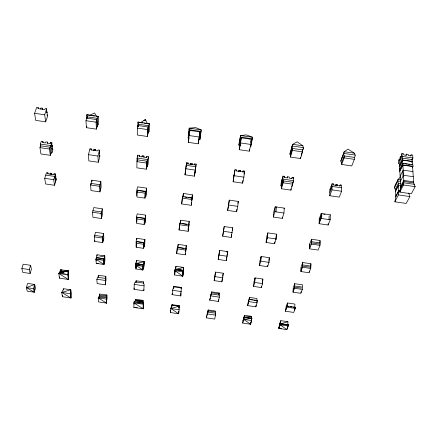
<?xml version="1.0" encoding="UTF-8"?>
<svg xmlns="http://www.w3.org/2000/svg" width="437" height="437" viewBox="0 0 437 437"><rect width="100%" height="100%" fill="white"/><g stroke="black" fill="none" stroke-linecap="round" stroke-linejoin="round"><path stroke-width="0.66" d="M341.668 164.47L344.176 157.872L344.187 155.905L343.69 154.332L344.181 151.715L347.983 149.11L354.38 153.185L355.188 155.069L355.199 155.987L354.369 157.375L354.385 159.341L351.752 165.923L341.668 164.47L341.679 162.509L344.187 155.905L354.369 157.375M331.164 188.91L330.203 188.768L329.869 189.658L329.755 195.743L339.276 197.12L341.619 191.264L341.658 185.141L340.199 184.927L339.844 185.834M340.199 184.927L340.194 185.944L333.535 184.982L333.546 183.966L332.093 183.758L331.137 187.255L331.159 186.238L332.12 186.381M354.38 153.185L344.181 151.715L340.876 160.892L340.871 161.799L341.679 162.509M142.877 302.896L142.735 301.546L135.617 300.503L135.847 299.334L142.954 300.383L142.735 301.546L143.533 303.07L143.156 308.779L133.826 307.408L134.11 301.688L135.617 300.503L142.954 300.383L142.883 302.688M143.992 289.551L143.762 290.747L134.022 289.316L134.317 283.16L135.896 281.98L136.131 280.783L143.555 281.876L143.494 283.755M337.648 185.578L337.659 184.561L336.091 184.338L335.742 185.244M336.075 185.348L336.091 184.338M146.712 167.355L147.542 166.481L147.772 159.581L137.098 158.041L137.365 159.822L136.95 161.679L136.863 167.841L146.319 169.206L146.903 161.204L147.772 159.581L148.389 156.686L146.766 156.457L146.532 157.555L143.702 157.145L143.937 156.047L142.194 155.796L141.954 156.894L139.119 156.484L139.365 155.386L137.742 155.151L137.098 158.041L137.054 161.182M148.176 132.591L149.197 131.603L149.465 123.709L147.411 123.638L145.286 119.492L140.556 122.655L137.977 122.06L138.31 124.228L137.404 128.112L137.311 135.028L147.324 136.47L148.176 132.591L148.394 125.676L149.465 123.709L137.977 122.06L137.912 126.67M143.107 268.526L142.823 269.979L135.88 268.957L136.169 267.51L135.776 267.657L135.836 263.544L136.448 260.528L144.21 261.665L144.073 265.789L143.489 268.788L143.107 268.526L143.216 264.838L143.62 264.685L144.21 261.665L135.836 263.544L136.115 266.849M136.087 245.938L136.147 241.421L136.792 238.329L144.926 239.514L144.778 244.037L144.166 247.118L144.308 242.611L144.926 239.514M136.426 222.04L136.497 217.052L137.169 213.884L145.718 215.124L145.554 220.117L144.915 223.274L145.073 218.303L145.718 215.124M136.803 195.612L136.879 190.084L137.589 186.834L146.592 188.139L146.411 193.673L145.74 196.912L145.914 191.395L146.592 188.139M137.338 161.674L137.365 159.822L146.903 161.204L146.319 169.206M135.88 268.957L136.229 263.811L135.836 263.544L143.62 264.685L143.489 268.788L143.216 264.838L136.229 263.811L143.62 264.685M136.191 247.26L136.562 241.71L143.888 242.781L143.762 246.834L143.467 248.325L136.191 247.26L136.562 241.71M136.606 218.904L136.541 223.378L144.183 224.492L144.625 218.495L136.928 217.369L136.606 218.904L144.314 220.03L144.183 224.492M136.994 192.007L136.923 196.967L144.969 198.136L145.445 191.608L137.338 190.434L136.994 192.007L145.117 193.181L144.969 198.136M137.42 161.532L137.442 160.303M137.988 126.796L138.005 125.534L148.105 126.987L147.886 133.897M137.731 156.217L137.742 155.151M136.863 221.849L136.928 217.369M137.305 192.296L137.338 190.434M138.272 126.746L138.31 124.228L148.394 125.676L147.537 129.571L147.324 136.47M135.831 300.492L135.847 299.334M136.104 282.673L136.131 280.783M136.42 262.298L136.448 260.528M136.77 239.623L136.792 238.329M329.755 195.743L331.994 189.871L332.093 183.758M139.348 156.451L139.365 155.386M330.219 219.756L330.306 214.78L321.244 213.464L319.25 218.751L319.108 223.695L328.121 225.006L330.219 219.756L321.113 218.434L319.108 223.695M328.121 225.006L328.149 223.766M329.045 219.587L329.116 215.851M330.203 188.768L330.186 189.778L331.159 186.238M96.326 260.834L95.938 259.201L103.951 264.489L104.984 260.064L104.765 255.896L97.014 254.76L95.938 259.201L96.238 263.358L103.951 264.489L104.061 258.895L96.287 257.754L96.375 258.944M142.167 156.861L142.194 155.796M143.91 157.112L143.937 156.047M321.736 217.271L321.829 213.551M319.895 244.441L319.993 240.809M319.988 245.348L320.119 240.503L311.515 239.252L309.718 244.015L309.538 248.833L318.092 250.079L319.988 245.348L311.346 244.092L309.538 248.833M321.113 218.434L321.244 213.464M142.932 266.297L135.929 265.27L142.823 269.979L143.216 264.838L135.929 265.27L136.109 266.947M143.467 248.325L143.888 242.781M146.734 157.517L146.766 156.457M142.697 302.699L142.735 301.546L134.11 301.688L143.533 303.07L143.156 308.779L133.875 302.857L133.946 304.212M143.156 308.779L143.533 303.07L133.875 302.857L143.309 304.245M143.762 290.747L144.161 284.602L143.325 283.072L143.555 281.876M148.389 156.686L148.154 163.602L147.542 166.481M311.27 243.185L311.401 239.558M311.346 244.092L311.515 239.252M310.674 267.553L310.909 263.74L302.726 262.544L301.093 266.865L300.885 271.552L309.03 272.743L310.745 268.46L310.909 263.74M309.767 248.227L309.904 244.605M309.249 272.196L309.292 271.016M175.139 270.377L175.188 269.165L183.513 270.383L182.764 276.173L174.505 274.966L175.188 269.165L178.684 269.82M302.355 289.431L302.551 284.842L294.746 283.7L293.26 287.633L293.025 292.189L300.798 293.331L302.355 289.431L294.516 288.283L293.025 292.189M301.093 271L301.251 267.482M300.995 292.828L301.044 291.687M302.464 266.357L302.617 262.828M300.885 271.552L302.519 267.258L302.726 262.544M106.83 295.068L106.617 303.114L98.489 301.918L98.199 297.903L99.265 296.024L99.729 294.025L106.83 295.068L107.01 298.569L106.568 300.563L106.377 297.073L106.83 295.068L99.265 296.024L99.346 297.193M302.524 151.879L302.623 149.924L303.464 148.542L302.857 145.772L297.144 141.801L292.675 144.308L289.846 154.452L290.556 155.146L290.436 157.085L300.503 158.538L302.524 151.879L292.337 150.415L290.436 157.085M295.325 308.38L295.379 307.255L286.852 306.004L285.246 311.193L293.697 312.433L295.325 308.38L286.792 307.124L285.246 311.193M178.924 307.408L179.132 305.703L172.014 304.655L170.709 308.522L170.304 312.537L178.662 313.771L178.793 311.259M178.952 308.118L179.132 305.703L171.927 305.184L171.386 307.637M293.216 291.692L293.391 288.267M300.503 158.538L300.569 157.244M294.472 287.388L294.647 283.952M294.516 288.283L294.746 283.7M399.833 192.127L403.482 184.977L403.837 181.47L402.881 165.115L412.572 166.508L413.697 182.89L415.15 186.659L411.343 193.793L399.833 192.127L400.74 187.566L403.837 181.47L413.697 182.89M280.188 323.604L279.352 327.193L279.554 323.954L280.8 320.654L287.945 321.703L287.77 324.964L288.354 324.806L288.294 325.898L286.803 329.618L278.708 328.427L280.188 323.604L288.354 324.806L286.803 329.618L280.122 324.696L280.188 323.604L281.892 324.057M183.163 271.694L182.764 276.173L174.947 270.634L174.505 274.966M286.792 307.124L286.852 306.004M293.517 307.249L294.762 307.429L294.926 304.081L287.464 302.988L287.278 306.332L288.524 306.512M34.272 292.206L34.714 284.465L27.635 283.422L26.373 287.595L27.22 291.168L34.272 292.206L35.49 288.043L34.714 284.465L26.373 287.595L34.272 292.206L33.485 288.644L34.714 284.465M292.118 177.449L292.053 178.575L289.207 178.165L289.278 177.034L287.519 176.783L287.448 177.908L284.602 177.498L284.678 176.373L283.05 176.138L282.848 179.099L283.231 180.902L281.537 186.856L281.406 188.751L290.911 190.122C292.074 185.96 293.462 181.95 293.746 177.684L292.118 177.449L291.812 178.476M285.918 309.909L286.104 306.583L287.464 302.988M292.337 150.415L292.036 145.985L303.507 147.635L301.219 155.179M290.911 190.122L290.982 188.86M279.554 323.954L280.598 323.904L280.8 320.654M70.941 297.963L71.226 293.303L70.75 289.764L63.66 288.72L61.732 292.435L62.404 296.707L70.941 297.963L70.75 289.764L61.732 292.435L70.941 297.963L70.352 293.702L70.75 289.764M68.396 279.472L68.702 274.671L68.183 270.814L60.781 269.727L58.76 273.513L59.492 278.167L68.396 279.472L68.183 270.814L62.294 271.208L60.781 269.727L60.295 272.617L58.76 273.513L68.396 279.472L67.757 274.835L68.183 270.814L60.448 272.131L60.295 272.617L67.757 274.835L58.76 273.513L68.183 270.814L60.295 272.617M283.946 213.043L284.263 208.105L275.217 206.788L273.704 212.142L273.333 217.052L282.329 218.358L283.946 213.043L274.851 211.721L273.333 217.052M282.329 218.358L282.411 217.129M96.287 257.754L104.765 255.896L104.29 263.047L104.061 258.895L95.938 259.201L103.722 260.343L103.951 264.489M281.406 188.751L283.1 182.803L283.231 180.902L292.817 182.289M281.537 186.856L280.958 185.774L281.166 182.83L283.05 176.138M281.87 181.175L282.253 178.957L282.176 180.077M275.884 239.58L276.413 234.145L267.826 232.894L266.461 237.717L266.078 242.497L274.622 243.742L276.075 238.957L276.413 234.145M142.812 302.36L142.954 300.383M276.026 211.896L276.381 206.958M274.66 243.147L274.747 241.951M274.851 211.721L275.217 206.788M268.793 262.921L268.875 261.834M268.968 260.638L269.318 257.672L261.146 256.475L259.911 260.851L259.518 265.505L267.646 266.696L268.963 262.358L269.318 257.672M142.823 269.979L143.216 264.838M267.646 266.696L267.75 265.363M267.269 238.323L267.646 233.522M266.078 242.497L267.444 237.701L267.826 232.894M261.315 287.546L262.511 283.597L262.877 279.035L255.082 277.894L253.957 281.876L253.553 286.41L261.315 287.546L261.419 286.246M262.358 284.11L262.724 279.549M256.825 300.623L257.005 298.52L249.554 297.428L247.894 303.289L247.681 305.61L255.863 306.812L256.011 305.07M255.863 306.812L257.076 302.83L257.273 300.492L249.03 299.285L248.817 301.617L247.681 305.61M260.594 261.725L260.987 257.049M259.518 265.505L260.758 261.157L261.146 256.475M250.554 324.221L251.865 318.294L243.977 317.131L243.759 319.403L250.554 324.221L251.668 320.567L251.625 316.361L244.485 315.312L242.934 320.807L242.721 323.069L250.554 324.221L250.707 322.522M254.536 282.963L254.935 278.413M253.553 286.41L254.684 282.449L255.082 277.894M171.817 306.342L171.927 305.184L179.05 306.233L179.148 309.762L178.662 313.771L170.709 308.522L179.05 306.233M249.363 299.531L249.554 297.428M248.522 301.066L248.331 303.158L248.844 301.344M243.414 320.015L244.043 317.792M244.485 315.312L244.294 317.36L251.865 318.294L251.493 319.518M408.661 193.017L409.895 196.557L406.219 203.445L394.89 201.812L398.418 194.897L398.784 191.029L398.342 183.376L397.812 180.994L398.112 179.312L400.554 176.985M143.489 268.788L144.21 261.665M181.317 287.415L180.82 295.931L172.096 294.647L172.533 290.272L173.888 286.322L181.317 287.415L181.169 288.655M198.638 139.294L199.944 139.485L201.173 129.882L195.678 127.593L189.248 128.167L188.167 137.786L188.975 130.871M189.112 129.516L189.248 128.167L201.173 129.882L199.944 139.485M176.674 253.553L177.406 247.287L186.135 248.566L185.326 254.82L176.674 253.553L177.406 247.287M179.055 229.988L179.842 223.192L189.019 224.525L188.145 231.315L179.055 229.988L179.842 223.192M181.688 203.932L182.546 196.519L192.209 197.917L191.259 205.319L181.688 203.932L182.546 196.519M175.188 269.165L174.745 273.507L175.024 273.409M195.497 169.299L194.427 176.166L184.96 174.795L186.599 162.744L188.047 162.952L187.948 163.891L186.506 163.684L186.599 162.744M188.26 142.369L189.838 130.445L199.933 131.898L198.289 143.811L188.26 142.369L189.024 137.934M177.537 248.757L178.181 244.37L186.326 245.556L185.949 248.751M185.67 170.091L186.157 165.344L195.694 166.721L194.968 172.812M171.839 306.37L172.014 304.655L173.128 305.397M173.631 288.813L173.888 286.322M175.636 269.225L175.936 266.308L183.709 267.449L183.289 270.935M177.854 247.571L178.181 244.37M180.399 222.679L180.65 220.21L189.216 221.455L188.118 229.567L188.342 227.726M183.016 197.131L183.387 193.476L192.406 194.782L191.75 200.25M189.325 135.432L189.456 134.186M189.582 132.935L189.838 130.445M186.233 166.322L186.506 163.684M250.767 144.428L251.308 139.288L241.197 137.83L239.301 149.722L249.347 151.169L250.767 144.428L240.596 142.965L239.301 149.722M238.87 145.089L240.574 135.546L252.515 137.262L250.674 146.788L252.515 137.262L246.353 134.88L240.574 135.546L238.87 145.089L240.181 145.275M249.347 151.169L249.554 149.246M190.576 163.318L190.472 164.257L192.034 164.481L192.138 163.542L190.576 163.318L190.412 164.307M233.855 175.783L233.139 181.765L242.628 183.141L242.917 180.476M244.349 172.041L242.901 171.828L243.092 170.905L244.545 171.113L244.015 174.112M242.628 183.141L243.89 177.138L244.545 171.113M237.75 206.34L238.296 201.435L229.267 200.13L227.633 210.416L236.619 211.721L237.75 206.34L228.671 205.024L227.633 210.416M243.092 170.905L242.983 171.899L236.346 170.943L236.461 169.944L235.013 169.736L233.91 175.86L234.03 174.871M240.448 171.533L240.558 170.539L238.995 170.31L238.81 171.238M236.619 211.721L236.892 209.279M231.211 237.422L232.779 227.792L224.203 226.546L222.684 236.177L231.211 237.422L231.555 234.451M238.881 171.309L238.995 170.31M226.328 260.66L227.792 251.608L219.631 250.417L218.205 259.469L226.328 260.66L226.716 257.349M240.596 142.965L241.197 137.83M194.558 164.847L194.667 163.908L196.115 164.121L195.65 167.671M222.728 277.768L223.263 273.234L215.479 272.098L214.141 280.636L221.887 281.767L222.728 277.768L214.911 276.626L214.141 280.636M182.912 273.191L183.07 271.836M185.534 251.22L185.687 249.948M188.56 225.88L189.216 221.455M191.231 203.511L191.373 202.304M191.592 200.485L191.81 198.666M194.427 176.166L196.115 164.121M198.289 143.811L199.933 131.898M195.339 170.288L195.809 166.683M211.694 291.872L209.711 300.17L218.424 301.448L219.336 297.149L219.134 292.965L211.694 291.872L211.104 294.942M234.407 173.276L234.527 172.276M233.139 181.765L235.013 169.736M221.887 281.767L222.346 277.905M208.225 309.98L206.346 317.841L214.693 319.07L215.528 315.121L215.354 311.029L208.225 309.98L207.58 313.362M228.671 205.024L229.267 200.13M222.684 236.177L224.203 226.546M178.968 307.02L179.132 305.703M218.205 259.469L219.631 250.417M214.911 276.626L215.479 272.098M182.764 276.173L183.513 270.383L175.439 269.345L175.936 266.308M182.923 273.251L183.709 267.449L175.439 269.345M60.448 272.131L63.622 272.005L61.803 272.835L61.956 272.355L60.448 272.131L60.781 269.727L62.114 271.787L63.622 272.005L63.802 271.432L62.294 271.208L62.114 271.787M59.492 278.167L59.689 276.867M62.404 296.707L62.611 295.374M63.447 290.048L63.66 288.72M185.84 248.675L186.326 245.556M185.501 251.887L185.796 250.03M186.135 248.566L185.894 250.073L177.154 248.795M185.326 254.82L185.561 253.318M179.984 270.011L183.234 270.487L183.709 267.449M182.841 273.933L183.223 271.519M183.513 270.383L183.283 271.852L174.947 270.634L183.513 270.383L183.234 270.487M192.209 197.917L191.958 199.507L182.278 198.103M191.259 205.319L191.51 203.74M189.019 224.525L188.773 226.071L179.585 224.738M188.145 231.315L188.385 229.775M192.406 194.782L191.881 198.059L188.003 197.497M194.667 163.908L194.503 164.896L187.883 163.941L188.047 162.952M191.974 164.536L192.138 163.542M180.12 223.4L180.65 220.21M182.835 196.748L183.387 193.476M184.96 174.795L185.534 171.446M243.453 320.097L243.977 317.131L251.625 316.361L251.231 318.152M394.89 201.812L395.796 196.907L395.387 189.292L398.342 183.376L400.904 183.742M207.023 315.099L207.613 312.007L215.474 313.165L215.212 314.4M210.623 296.253L211.066 293.943L219.27 295.144M207.684 313.089L208.116 310.838L215.25 311.887M211.229 294.593L211.584 292.752L219.03 293.844M236.28 170.872L236.461 169.944M134.022 289.316L134.263 288.125M240.372 171.468L240.558 170.539M144.314 220.03L144.625 218.495M135.776 267.657L136.142 265.86M226.623 252.029L226.743 251.455M145.117 193.181L145.445 191.608M218.751 294.8L219.134 292.965M222.657 276.146L223.263 273.234M226.989 255.459L227.792 251.608M232.266 230.233L232.779 227.792M237.908 203.287L238.296 201.435M250.663 142.358L251.308 139.288M170.709 310.702L170.304 312.537L170.67 311.417M105.574 282.198L106.044 280.15L105.841 276.342L98.429 275.255L97.948 277.304L96.828 279.216L97.145 283.586L105.628 284.831L105.372 278.396L105.841 276.342M103.722 260.343L104.765 255.896M102.739 242.601L103.826 238.061L103.585 233.484L95.463 232.298L94.326 236.854L94.654 241.421L102.739 242.601L102.487 238.045L103.585 233.484M101.406 218.511L102.553 213.857L102.291 208.81L93.758 207.564L92.551 212.235L92.917 217.271L101.406 218.511L101.127 213.485L102.291 208.81M94.654 241.421L94.9 240.432M99.931 191.87L101.149 187.102L100.854 181.508L91.868 180.202L90.59 184.988L90.989 190.576L99.931 191.87L99.62 186.299L100.854 181.508M206.346 317.841L206.903 315.716M98.287 162.258L99.838 156.408L99.789 155.468L99.532 156.441L99.652 152.792L99.396 153.764L99.303 152.098L99.516 150.164L98.074 149.957L97.812 150.929L91.207 149.978L91.475 149.006L90.033 148.798L88.405 154.66L88.853 160.892L98.287 162.258L97.943 156.042L99.516 150.164M209.711 300.17L210.29 297.985M95.288 150.568L95.55 149.596L93.999 149.367L93.731 150.344M395.387 189.292L394.535 188.576L394.491 187.697L395.157 185.283L398.112 179.312L400.674 179.683M89.022 115.199L86.794 114.696L87.078 116.854L85.958 120.71L86.46 127.702L96.457 129.144L97.517 125.299L97.145 118.307L98.259 116.346L86.794 114.696L87.029 118.028M96.457 129.144L96.069 122.163L97.145 118.307L87.078 116.854L87.165 118.132M290.944 150.437L292.675 144.308L302.857 145.772M280.958 185.774L282.848 179.099L293.582 180.65L292.664 183.677M243.507 320.135L244.136 317.918M242.721 323.069L243.759 319.403L251.865 318.294M290.556 155.146L292.457 148.465L302.623 149.924L302.257 151.136M284.383 177.4L284.678 176.373M86.46 127.702L86.826 126.43M287.224 177.81L287.519 176.783M251.122 318.032L251.625 316.361M262.369 280.729L262.877 279.035M284.055 208.799L284.263 208.105M30.131 273.464L31.415 269.197L30.574 265.297L23.183 264.21L21.85 268.493L22.773 272.382L30.131 273.464L29.274 269.58L30.574 265.297M293.44 178.711L293.746 177.684M256.748 302.202L257.273 300.492M291.747 186.703L292.293 184.884M56.127 178.749L55.843 179.694L55.805 176.324L55.515 177.264L55.308 175.756L55.483 173.942L54.117 173.74L53.827 174.685L47.584 173.784L47.884 172.839L46.519 172.642L44.716 178.329L45.595 183.982L54.516 185.277L56.242 179.607L56.127 178.749L55.226 178.618M54.516 185.277L53.735 179.64L55.483 173.942M49.971 174.128L50.266 173.183L51.735 173.396L51.856 174.27M51.44 174.341L51.735 173.396M43.077 142.544L42.919 141.457L41.302 141.222L40.357 144.063L40.554 145.832L39.947 147.657L40.925 153.961L50.348 155.326L50.927 153.502L51.954 152.66L52.855 149.825L52.713 148.76L51.642 148.607M51.233 145.576L52.309 145.734L51.959 146.81L51.91 142.757L50.293 142.522L49.944 143.604L47.125 143.194L47.475 142.112L45.738 141.861L45.382 142.943L42.558 142.538L42.919 141.457M52.713 148.76L52.369 149.836L52.309 145.734M50.348 155.326L49.468 149.033L51.91 142.757M172.096 294.647L172.473 293.495M45.677 121.83L47.666 115.909L47.524 114.838L47.191 115.821L47.114 111.806L46.781 112.79L46.524 110.9L46.715 108.824L45.186 108.605L44.853 109.589L37.872 108.584L38.216 107.6L36.686 107.382L34.605 113.314L35.703 120.394L45.677 121.83L44.694 114.767L46.715 108.824M42.181 109.206L42.52 108.223L40.876 107.983L40.537 108.971M289.9 153.551L290.774 151.049M340.876 160.892L343.695 153.42L355.188 155.069M329.82 192.313L332.049 186.424L341.641 187.812M319.31 220.882L321.053 216.288M333.202 184.873L333.546 183.966M319.272 222.122L320.889 217.872M330.175 215.124L330.306 214.78M294.221 310.161L295.379 307.255M411.78 162.586L412.348 161.461L412.217 159.598L412.894 157.976L412.692 155.075L411.059 154.84L410.523 155.911M400.194 159.609L399.118 159.456L398.61 160.505L398.768 163.389L399.587 164.421L399.691 166.273L402.706 160.073L401.958 153.529L403.591 153.764L403.657 154.867L406.514 155.277L406.443 154.174L408.207 154.43L408.278 155.528L411.13 155.938L411.059 154.84M401.63 156.621L400.549 156.468L400.002 157.61L400.063 158.707M401.958 153.529L401.445 154.605L401.505 155.703L399.178 160.554L399.118 159.456M398.768 163.389L402.127 156.424L412.894 157.976L411.73 160.286M399.587 164.421L402.597 158.21L412.217 159.598M411.173 164.689L412.462 164.875L412.228 161.504L402.592 160.117L399.576 166.317L399.757 169.671M405.918 155.25L406.443 154.174M402.564 163.225L399.336 169.829L399.423 171.451L402.657 164.858L402.564 163.225L412.899 164.711L413.009 166.344L412.397 167.54M401.964 165.17L402.788 163.487L402.592 160.117M402.881 165.115L399.85 171.293L400.74 187.566M394.491 187.697L397.812 180.994L400.363 181.366M400.123 176.319L403.176 170.168L412.921 171.566M398.478 185.266L395.518 191.177L398.446 185.277L401.019 185.632M400.401 181.399L403.477 175.27L413.271 176.679M400.685 186.533L403.777 180.432L413.626 181.852M395.769 196.268L398.746 190.385L400.68 190.663M395.796 196.907L398.784 191.029L400.074 191.215M278.773 327.34L280.122 324.696L288.354 324.806L283.187 324.205M400.194 189.483L403.597 182.781L414.467 184.348M144.718 120.426L145.286 119.492M395.157 185.283L396.261 183.638M341.668 158.374L342.411 157.287M97.517 125.299L98.669 124.326L98.259 116.346L96.424 116.308L94.638 112.975L89.58 115.319L91.448 115.592M280.598 323.904L287.945 321.703M243.349 320.692L242.934 320.807L243.759 319.403L251.668 320.567M98.199 297.903L106.377 297.073L106.617 303.114L98.199 297.903L106.399 299.11L106.617 303.114M96.238 263.358L98.249 263.282M281.428 328.46L278.708 328.427L280.122 324.696L288.294 325.898M133.826 307.408L137.234 307.484M143.893 120.421L145.914 120.71M402.706 160.073L412.348 161.461M92.693 115.767L94.561 116.034M141.178 122.742L143.052 123.01M144.297 123.19L146.166 123.458M188.981 129.68L200.927 131.4M240.394 137.076L252.357 138.797M402.788 163.487L404.078 163.673M405.367 163.859L407.3 164.132M408.59 164.317L409.884 164.503M86.701 118.154L96.785 119.601L97.161 126.593M402.657 164.858L413.009 166.344M34.605 113.314L44.694 114.767M85.958 120.71L96.069 122.163M137.404 128.112L147.537 129.571M188.953 135.53L199.103 136.994M344.176 157.872L354.385 159.341M403.482 184.977L415.15 186.659M398.418 194.897L409.895 196.557M40.554 145.832L50.058 147.203L50.927 153.502M39.947 147.657L49.468 149.033M88.405 154.66L97.943 156.042M136.95 161.679L146.504 163.061M185.578 168.709L195.153 170.091M234.298 175.75L243.89 177.138M283.1 182.803L292.708 184.196M331.994 189.871L341.619 191.264M321.119 213.808L321.703 213.895M323.724 214.19L325.03 214.376M45.732 175.122L54.718 176.428L55.494 182.082M136.879 190.084L145.914 191.395M184.775 197.032L186.714 197.311M44.716 178.329L53.735 179.64M90.59 184.988L99.62 186.299M319.25 218.751L319.829 218.833M311.985 241.743L319.496 242.835M92.944 210.71L101.504 211.961L101.777 216.992M136.497 217.052L145.073 218.303M182.098 223.689L186.725 224.361M311.942 242.956L318.906 243.972M92.551 212.235L101.127 213.485M223.618 231.315L232.233 232.571M267.444 237.701L276.075 238.957M309.718 244.015L310.265 244.097M303.152 264.975L310.297 266.018M94.698 235.368L102.848 236.559L103.094 241.12M136.147 241.421L144.308 242.611M177.662 247.484L183.95 248.402M303.103 266.155L309.724 267.122M94.326 236.854L102.487 238.045M219.052 255.066L227.251 256.262M260.758 261.157L268.963 262.358M302.519 267.258L310.745 268.46M136.251 243.207L143.587 244.278M295.133 286.06L301.951 287.054M295.079 287.207L301.393 288.13M254.684 282.449L262.511 283.597M173.8 286.869L181.235 287.961M135.896 281.98L143.325 283.072M97.948 277.304L105.372 278.396L105.628 284.831M250.603 299.711L252.471 299.984M253.717 300.17L255.585 300.443M290.397 306.79L291.643 306.971M134.077 284.361L143.926 285.809M172.533 290.272L181.344 291.566M96.828 279.216L105.388 280.472M210.536 295.854L219.336 297.149M248.817 301.617L257.076 302.83M21.85 268.493L29.274 269.58M99.265 296.024L106.377 297.073L106.399 299.11M246.244 317.65L248.194 317.934M249.494 318.125L250.794 318.316M283.203 324.292L284.509 324.483M285.814 324.675L287.114 324.866M61.732 292.435L70.352 293.702M170.709 308.522L179.148 309.762M207.1 313.881L215.528 315.121M26.373 287.595L33.485 288.644M40.75 146.635L40.357 144.063L50.992 145.603L51.954 152.66M38.216 107.6L38.374 108.693M47.884 172.839L48.01 173.713M50.266 173.183L50.392 174.057M42.52 108.223L42.679 109.31M47.475 142.112L47.628 143.205M50.293 142.522L50.441 143.609M54.117 173.74L54.237 174.614M143.09 304.917L143.374 307.615M91.093 184.671L91.005 183.425L100.024 184.736L100.324 190.319M91.868 180.202L91.95 181.448M97.014 254.76L97.096 255.951M98.429 275.255L98.522 276.528M99.729 294.025L99.849 295.778M90.033 148.798L90.098 149.76M91.475 149.006L91.541 149.967M93.999 149.367L94.053 150.328M95.55 149.596L95.61 150.552M402.777 170.965L403.078 176.067M400.549 156.468L400.609 157.566M180.798 292.894L180.82 295.931M178.651 311.417L178.662 313.771M218.424 299.744L218.424 301.448"/></g></svg>
